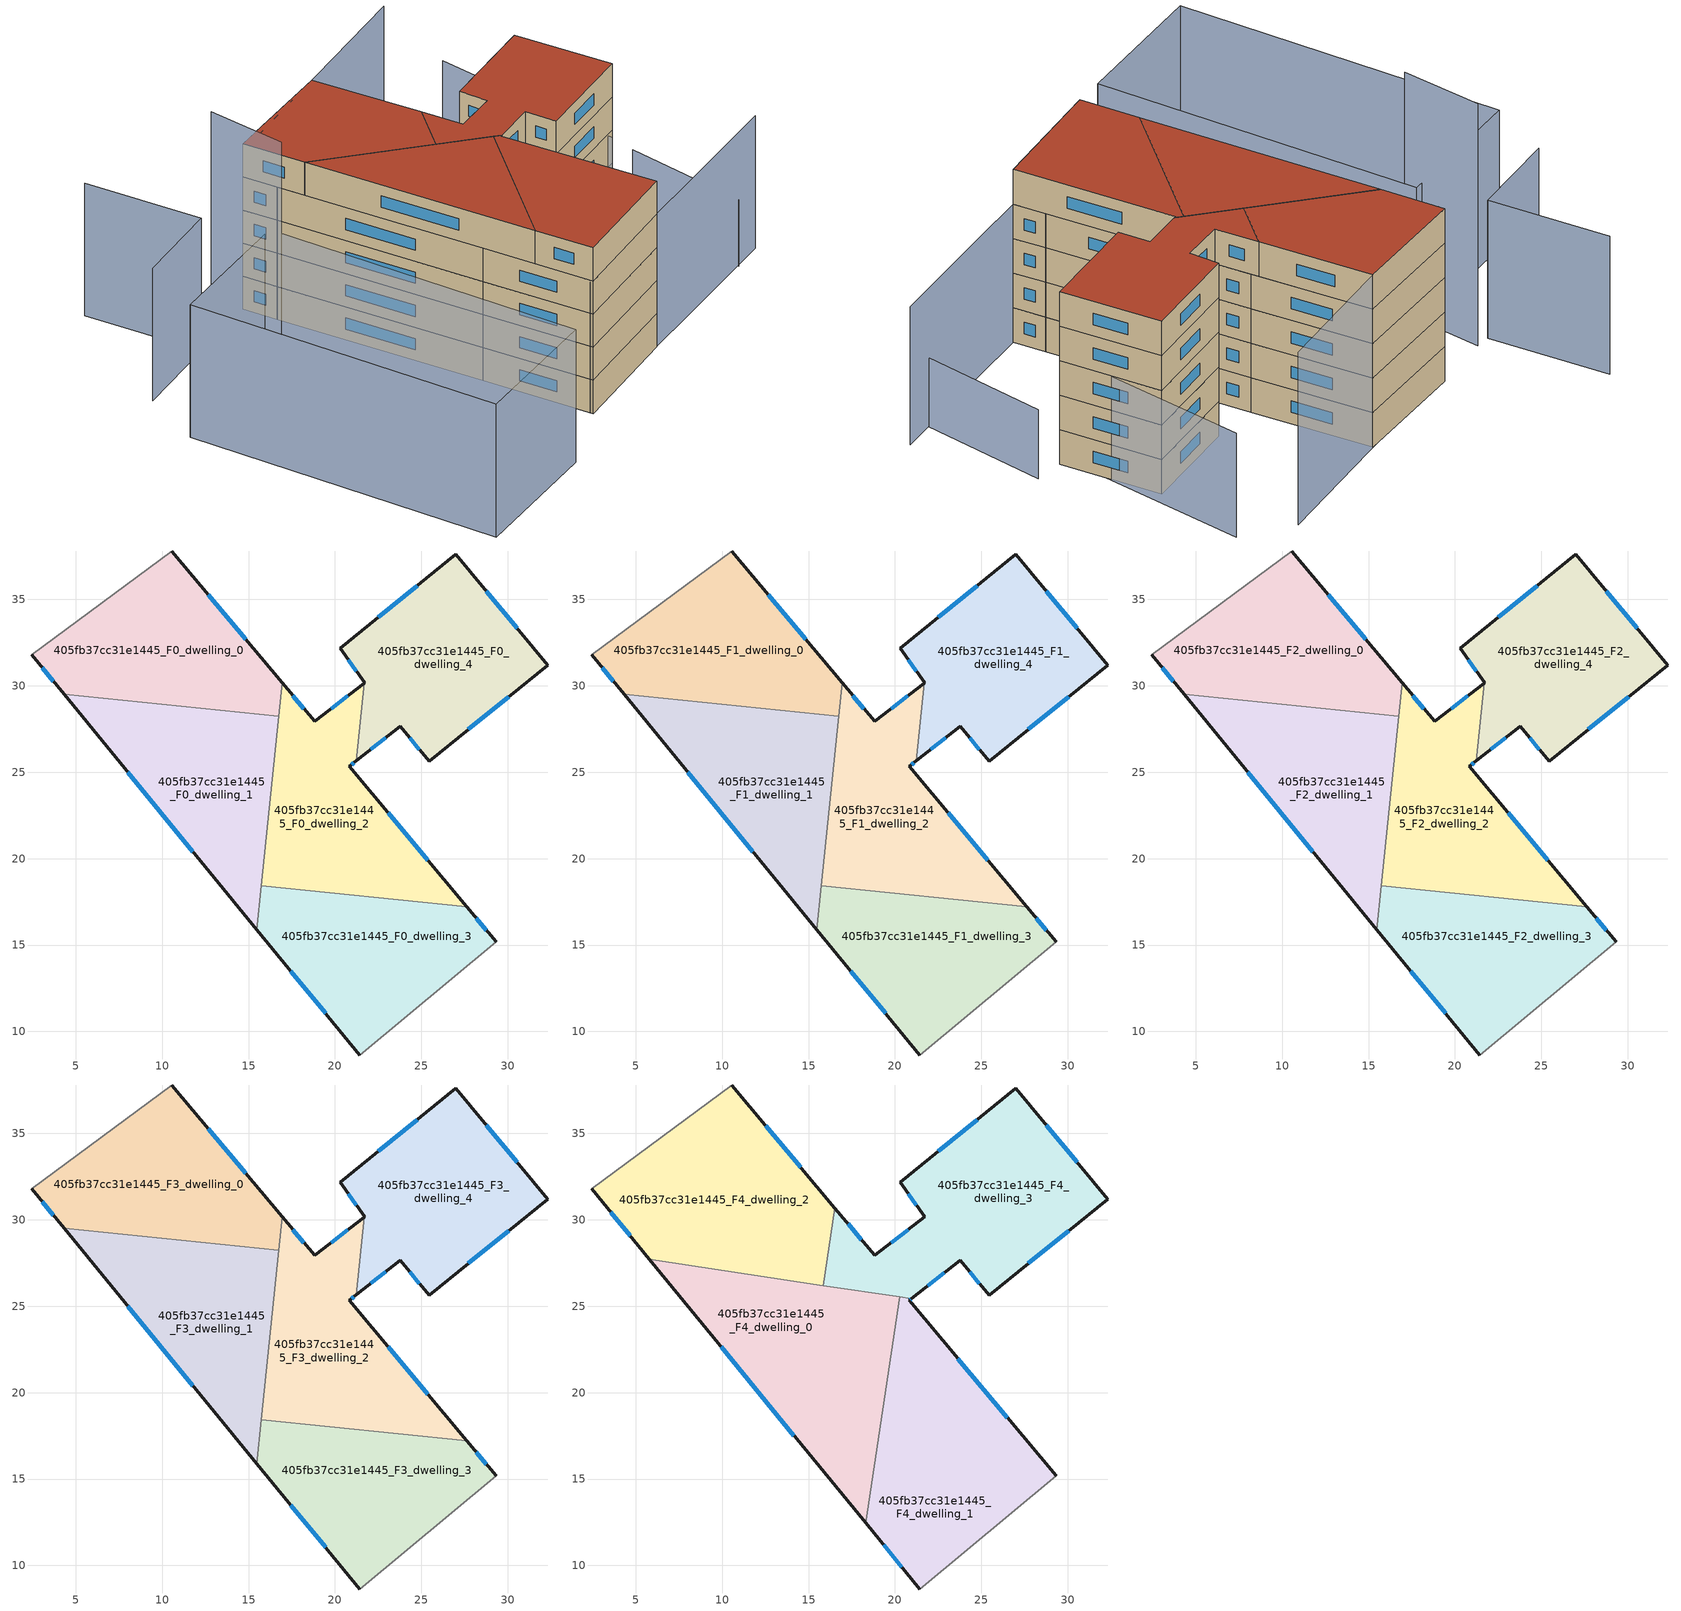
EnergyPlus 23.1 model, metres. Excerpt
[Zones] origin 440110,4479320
405fb37cc31e1445_F0_dwelling_0
 floor ground (EU_floor_Construction): 10.56,37.8 16.95,30.18 16.75,28.23 4.32,29.51 2.45,31.8 z0
 wall outside (EU_wall_Construction): 16.95,30.18 10.56,37.8 / 2.45,31.8 4.32,29.51 z0:3
 wall to 405fb37cc31e1445_F0_dwelling_1 (EU_wall_Construction): 4.32,29.51 16.75,28.23 z0:3
 wall adiabatic (EU_wall_Construction): 10.56,37.8 2.45,31.8 z0:3
 wall to 405fb37cc31e1445_F0_dwelling_2 (EU_wall_Construction): 16.75,28.23 16.95,30.18 z0:3
 window (EU_Window_Construction): 14.83,32.71 12.67,35.28 / 3.07,31.04 3.7,30.27 z0.99:2.01
405fb37cc31e1445_F0_dwelling_1
 floor ground (EU_floor_Construction): 16.75,28.23 15.48,15.9 4.32,29.51 z0
 wall outside (EU_wall_Construction): 4.32,29.51 15.48,15.9 z0:3
 wall to 405fb37cc31e1445_F0_dwelling_3 (EU_wall_Construction): 15.48,15.9 15.74,18.43 z0:3
 wall to 405fb37cc31e1445_F0_dwelling_2 (EU_wall_Construction): 15.74,18.43 16.75,28.23 z0:3
 window (EU_Window_Construction): 8.02,25 11.78,20.41 z0.99:2.01
405fb37cc31e1445_F0_dwelling_2
 floor ground (EU_floor_Construction): 21.7,30.15 21.24,25.65 20.83,25.33 27.63,17.22 15.74,18.43 16.95,30.18 18.83,27.94 z0
 wall outside (EU_wall_Construction): 21.7,30.15 18.83,27.94 16.95,30.18 / 27.63,17.22 20.83,25.33 21.24,25.65 z0:3
 wall to 405fb37cc31e1445_F0_dwelling_4 (EU_wall_Construction): 21.24,25.65 21.7,30.15 z0:3
 wall to 405fb37cc31e1445_F0_dwelling_3 (EU_wall_Construction): 15.74,18.43 27.63,17.22 z0:3
 window (EU_Window_Construction): 20.75,29.42 19.78,28.67 / 20.97,25.44 21.1,25.55 / 25.37,19.91 23.09,22.64 / 18.2,28.68 17.57,29.44 z0.99:2.01
405fb37cc31e1445_F0_dwelling_3
 floor ground (EU_floor_Construction): 27.63,17.22 29.33,15.19 21.44,8.63 15.48,15.9 15.74,18.43 z0
 wall outside (EU_wall_Construction): 29.33,15.19 27.63,17.22 / 15.48,15.9 21.44,8.63 z0:3
 wall adiabatic (EU_wall_Construction): 21.44,8.63 29.33,15.19 z0:3
 window (EU_Window_Construction): 28.76,15.86 28.19,16.54 / 17.46,13.49 19.46,11.04 z0.99:2.01
405fb37cc31e1445_F0_dwelling_4
 floor ground (EU_floor_Construction): 26.99,37.61 32.33,31.2 25.45,25.63 23.78,27.66 21.24,25.65 21.7,30.15 21.72,30.17 20.29,32.18 z0
 wall outside (EU_wall_Construction): 21.24,25.65 23.78,27.66 25.45,25.63 32.33,31.2 26.99,37.61 20.29,32.18 21.72,30.17 21.7,30.15 z0:3
 window (EU_Window_Construction): 27.73,27.48 30.05,29.36 / 24.33,26.99 24.9,26.3 / 22.08,26.32 22.94,27 / 20.77,31.51 21.25,30.83 / 24.77,35.81 22.51,33.98 / 30.56,33.33 28.76,35.48 z0.99:2.01
405fb37cc31e1445_F1_dwelling_0
 floor to 405fb37cc31e1445_F0_dwelling_0 (EU_floor_Construction): 10.56,37.8 16.95,30.18 16.75,28.23 4.32,29.51 2.45,31.8 z3
 wall outside (EU_wall_Construction): 16.95,30.18 10.56,37.8 / 2.45,31.8 4.32,29.51 z3:6
 wall to 405fb37cc31e1445_F1_dwelling_1 (EU_wall_Construction): 4.32,29.51 16.75,28.23 z3:6
 wall adiabatic (EU_wall_Construction): 10.56,37.8 2.45,31.8 z3:6
 wall to 405fb37cc31e1445_F1_dwelling_2 (EU_wall_Construction): 16.75,28.23 16.95,30.18 z3:6
 window (EU_Window_Construction): 14.83,32.71 12.67,35.28 / 3.07,31.04 3.7,30.27 z3.99:5.01
405fb37cc31e1445_F1_dwelling_1
 floor to 405fb37cc31e1445_F0_dwelling_1 (EU_floor_Construction): 16.75,28.23 15.48,15.9 4.32,29.51 z3
 wall outside (EU_wall_Construction): 4.32,29.51 15.48,15.9 z3:6
 wall to 405fb37cc31e1445_F1_dwelling_3 (EU_wall_Construction): 15.48,15.9 15.74,18.43 z3:6
 wall to 405fb37cc31e1445_F1_dwelling_2 (EU_wall_Construction): 15.74,18.43 16.75,28.23 z3:6
 window (EU_Window_Construction): 8.02,25 11.78,20.41 z3.99:5.01
405fb37cc31e1445_F1_dwelling_2
 floor to 405fb37cc31e1445_F0_dwelling_2 (EU_floor_Construction): 21.7,30.15 21.24,25.65 20.83,25.33 27.63,17.22 15.74,18.43 16.95,30.18 18.83,27.94 z3
 wall outside (EU_wall_Construction): 21.7,30.15 18.83,27.94 16.95,30.18 / 27.63,17.22 20.83,25.33 21.24,25.65 z3:6
 wall to 405fb37cc31e1445_F1_dwelling_4 (EU_wall_Construction): 21.24,25.65 21.7,30.15 z3:6
 wall to 405fb37cc31e1445_F1_dwelling_3 (EU_wall_Construction): 15.74,18.43 27.63,17.22 z3:6
 window (EU_Window_Construction): 20.75,29.42 19.78,28.67 / 20.97,25.44 21.1,25.55 / 25.37,19.91 23.09,22.64 / 18.2,28.68 17.57,29.44 z3.99:5.01
405fb37cc31e1445_F1_dwelling_3
 floor to 405fb37cc31e1445_F0_dwelling_3 (EU_floor_Construction): 27.63,17.22 29.33,15.19 21.44,8.63 15.48,15.9 15.74,18.43 z3
 wall outside (EU_wall_Construction): 29.33,15.19 27.63,17.22 / 15.48,15.9 21.44,8.63 z3:6
 wall adiabatic (EU_wall_Construction): 21.44,8.63 29.33,15.19 z3:6
 window (EU_Window_Construction): 28.76,15.86 28.19,16.54 / 17.46,13.49 19.46,11.04 z3.99:5.01
405fb37cc31e1445_F1_dwelling_4
 floor to 405fb37cc31e1445_F0_dwelling_4 (EU_floor_Construction): 26.99,37.61 32.33,31.2 25.45,25.63 23.78,27.66 21.24,25.65 21.7,30.15 21.72,30.17 20.29,32.18 z3
 wall outside (EU_wall_Construction): 21.24,25.65 23.78,27.66 25.45,25.63 32.33,31.2 26.99,37.61 20.29,32.18 21.72,30.17 21.7,30.15 z3:6
 window (EU_Window_Construction): 27.73,27.48 30.05,29.36 / 24.33,26.99 24.9,26.3 / 22.08,26.32 22.94,27 / 20.77,31.51 21.25,30.83 / 24.77,35.81 22.51,33.98 / 30.56,33.33 28.76,35.48 z3.99:5.01
405fb37cc31e1445_F2_dwelling_0
 floor to 405fb37cc31e1445_F1_dwelling_0 (EU_floor_Construction): 10.56,37.8 16.95,30.18 16.75,28.23 4.32,29.51 2.45,31.8 z6
 wall outside (EU_wall_Construction): 16.95,30.18 10.56,37.8 / 2.45,31.8 4.32,29.51 z6:9
 wall to 405fb37cc31e1445_F2_dwelling_1 (EU_wall_Construction): 4.32,29.51 16.75,28.23 z6:9
 wall adiabatic (EU_wall_Construction): 10.56,37.8 2.45,31.8 z6:9
 wall to 405fb37cc31e1445_F2_dwelling_2 (EU_wall_Construction): 16.75,28.23 16.95,30.18 z6:9
 window (EU_Window_Construction): 14.83,32.71 12.67,35.28 / 3.07,31.04 3.7,30.27 z6.99:8.01
405fb37cc31e1445_F2_dwelling_1
 floor to 405fb37cc31e1445_F1_dwelling_1 (EU_floor_Construction): 16.75,28.23 15.48,15.9 4.32,29.51 z6
 wall outside (EU_wall_Construction): 4.32,29.51 15.48,15.9 z6:9
 wall to 405fb37cc31e1445_F2_dwelling_3 (EU_wall_Construction): 15.48,15.9 15.74,18.43 z6:9
 wall to 405fb37cc31e1445_F2_dwelling_2 (EU_wall_Construction): 15.74,18.43 16.75,28.23 z6:9
 window (EU_Window_Construction): 8.02,25 11.78,20.41 z6.99:8.01
405fb37cc31e1445_F2_dwelling_2
 floor to 405fb37cc31e1445_F1_dwelling_2 (EU_floor_Construction): 21.7,30.15 21.24,25.65 20.83,25.33 27.63,17.22 15.74,18.43 16.95,30.18 18.83,27.94 z6
 wall outside (EU_wall_Construction): 21.7,30.15 18.83,27.94 16.95,30.18 / 27.63,17.22 20.83,25.33 21.24,25.65 z6:9
 wall to 405fb37cc31e1445_F2_dwelling_4 (EU_wall_Construction): 21.24,25.65 21.7,30.15 z6:9
 wall to 405fb37cc31e1445_F2_dwelling_3 (EU_wall_Construction): 15.74,18.43 27.63,17.22 z6:9
 window (EU_Window_Construction): 20.75,29.42 19.78,28.67 / 20.97,25.44 21.1,25.55 / 25.37,19.91 23.09,22.64 / 18.2,28.68 17.57,29.44 z6.99:8.01
405fb37cc31e1445_F2_dwelling_3
 floor to 405fb37cc31e1445_F1_dwelling_3 (EU_floor_Construction): 27.63,17.22 29.33,15.19 21.44,8.63 15.48,15.9 15.74,18.43 z6
 wall outside (EU_wall_Construction): 29.33,15.19 27.63,17.22 / 15.48,15.9 21.44,8.63 z6:9
 wall adiabatic (EU_wall_Construction): 21.44,8.63 29.33,15.19 z6:9
 window (EU_Window_Construction): 28.76,15.86 28.19,16.54 / 17.46,13.49 19.46,11.04 z6.99:8.01
405fb37cc31e1445_F2_dwelling_4
 floor to 405fb37cc31e1445_F1_dwelling_4 (EU_floor_Construction): 26.99,37.61 32.33,31.2 25.45,25.63 23.78,27.66 21.24,25.65 21.7,30.15 21.72,30.17 20.29,32.18 z6
 wall outside (EU_wall_Construction): 21.24,25.65 23.78,27.66 25.45,25.63 32.33,31.2 26.99,37.61 20.29,32.18 21.72,30.17 21.7,30.15 z6:9
 window (EU_Window_Construction): 27.73,27.48 30.05,29.36 / 24.33,26.99 24.9,26.3 / 22.08,26.32 22.94,27 / 20.77,31.51 21.25,30.83 / 24.77,35.81 22.51,33.98 / 30.56,33.33 28.76,35.48 z6.99:8.01
405fb37cc31e1445_F3_dwelling_0
 floor to 405fb37cc31e1445_F2_dwelling_0 (EU_floor_Construction): 10.56,37.8 16.95,30.18 16.75,28.23 4.32,29.51 2.45,31.8 z9
 wall outside (EU_wall_Construction): 16.95,30.18 10.56,37.8 / 2.45,31.8 4.32,29.51 z9:12
 wall to 405fb37cc31e1445_F3_dwelling_1 (EU_wall_Construction): 4.32,29.51 16.75,28.23 z9:12
 wall adiabatic (EU_wall_Construction): 10.56,37.8 2.45,31.8 z9:12
 wall to 405fb37cc31e1445_F3_dwelling_2 (EU_wall_Construction): 16.75,28.23 16.95,30.18 z9:12
 window (EU_Window_Construction): 14.83,32.71 12.67,35.28 / 3.07,31.04 3.7,30.27 z9.99:11.01
405fb37cc31e1445_F3_dwelling_1
 floor to 405fb37cc31e1445_F2_dwelling_1 (EU_floor_Construction): 16.75,28.23 15.48,15.9 4.32,29.51 z9
 wall outside (EU_wall_Construction): 4.32,29.51 15.48,15.9 z9:12
 wall to 405fb37cc31e1445_F3_dwelling_3 (EU_wall_Construction): 15.48,15.9 15.74,18.43 z9:12
 wall to 405fb37cc31e1445_F3_dwelling_2 (EU_wall_Construction): 15.74,18.43 16.75,28.23 z9:12
 window (EU_Window_Construction): 8.02,25 11.78,20.41 z9.99:11.01
405fb37cc31e1445_F3_dwelling_2
 floor to 405fb37cc31e1445_F2_dwelling_2 (EU_floor_Construction): 21.7,30.15 21.24,25.65 20.83,25.33 27.63,17.22 15.74,18.43 16.95,30.18 18.83,27.94 z9
 wall outside (EU_wall_Construction): 21.7,30.15 18.83,27.94 16.95,30.18 / 27.63,17.22 20.83,25.33 21.24,25.65 z9:12
 wall to 405fb37cc31e1445_F3_dwelling_4 (EU_wall_Construction): 21.24,25.65 21.7,30.15 z9:12
 wall to 405fb37cc31e1445_F3_dwelling_3 (EU_wall_Construction): 15.74,18.43 27.63,17.22 z9:12
 window (EU_Window_Construction): 20.75,29.42 19.78,28.67 / 20.97,25.44 21.1,25.55 / 25.37,19.91 23.09,22.64 / 18.2,28.68 17.57,29.44 z9.99:11.01
405fb37cc31e1445_F3_dwelling_3
 floor to 405fb37cc31e1445_F2_dwelling_3 (EU_floor_Construction): 27.63,17.22 29.33,15.19 21.44,8.63 15.48,15.9 15.74,18.43 z9
 wall outside (EU_wall_Construction): 29.33,15.19 27.63,17.22 / 15.48,15.9 21.44,8.63 z9:12
 wall adiabatic (EU_wall_Construction): 21.44,8.63 29.33,15.19 z9:12
 window (EU_Window_Construction): 28.76,15.86 28.19,16.54 / 17.46,13.49 19.46,11.04 z9.99:11.01
405fb37cc31e1445_F3_dwelling_4
 floor to 405fb37cc31e1445_F2_dwelling_4 (EU_floor_Construction): 26.99,37.61 32.33,31.2 25.45,25.63 23.78,27.66 21.24,25.65 21.7,30.15 21.72,30.17 20.29,32.18 z9
 wall outside (EU_wall_Construction): 21.24,25.65 23.78,27.66 25.45,25.63 32.33,31.2 26.99,37.61 20.29,32.18 21.72,30.17 21.7,30.15 z9:12
 window (EU_Window_Construction): 27.73,27.48 30.05,29.36 / 24.33,26.99 24.9,26.3 / 22.08,26.32 22.94,27 / 20.77,31.51 21.25,30.83 / 24.77,35.81 22.51,33.98 / 30.56,33.33 28.76,35.48 z9.99:11.01
405fb37cc31e1445_F4_dwelling_0
 floor to 405fb37cc31e1445_F3_dwelling_1 (EU_floor_Construction): 16.53,26.1 15.48,15.9 5.8,27.71 z12
 floor to 405fb37cc31e1445_F3_dwelling_3 (EU_floor_Construction): 19.15,18.09 18.3,12.46 15.48,15.9 15.74,18.43 z12
 floor to 405fb37cc31e1445_F3_dwelling_2 (EU_floor_Construction): 20.27,25.54 19.15,18.09 15.74,18.43 16.53,26.1 z12
 wall outside (EU_wall_Construction): 5.79,27.71 18.3,12.46 z12:15
 wall to 405fb37cc31e1445_F4_dwelling_1 (EU_wall_Construction): 18.3,12.46 20.27,25.54 z12:15
 wall to 405fb37cc31e1445_F4_dwelling_2 (EU_wall_Construction): 15.86,26.2 5.79,27.71 z12:15
 wall to 405fb37cc31e1445_F4_dwelling_3 (EU_wall_Construction): 20.27,25.54 15.86,26.2 z12:15
 window (EU_Window_Construction): 9.94,22.66 14.16,17.51 z12.99:14.01
 roof outside (EU_roof_Construction): 18.3,12.46 20.27,25.54 5.79,27.71 z15
405fb37cc31e1445_F4_dwelling_1
 floor to 405fb37cc31e1445_F3_dwelling_3 (EU_floor_Construction): 27.63,17.22 29.33,15.19 21.44,8.63 18.3,12.46 19.15,18.09 z12
 floor to 405fb37cc31e1445_F3_dwelling_2 (EU_floor_Construction): 20.96,25.43 20.83,25.33 27.63,17.22 19.15,18.09 20.27,25.54 z12
 wall outside (EU_wall_Construction): 29.33,15.19 20.83,25.33 20.96,25.43 / 18.3,12.46 21.44,8.63 z12:15
 wall adiabatic (EU_wall_Construction): 21.44,8.63 29.33,15.19 z12:15
 wall to 405fb37cc31e1445_F4_dwelling_3 (EU_wall_Construction): 20.96,25.43 20.27,25.54 z12:15
 window (EU_Window_Construction): 20.88,25.37 20.92,25.4 / 26.51,18.55 23.65,21.97 / 19.34,11.19 20.4,9.9 z12.99:14.01
 roof outside (EU_roof_Construction): 29.33,15.19 20.83,25.33 20.96,25.43 20.27,25.54 18.3,12.46 21.44,8.63 z15
405fb37cc31e1445_F4_dwelling_2
 floor to 405fb37cc31e1445_F3_dwelling_0 (EU_floor_Construction): 10.56,37.8 16.53,30.68 16.17,28.29 4.32,29.51 2.45,31.8 z12
 floor to 405fb37cc31e1445_F3_dwelling_1 (EU_floor_Construction): 16.17,28.29 15.86,26.2 5.8,27.71 4.32,29.51 z12
 wall outside (EU_wall_Construction): 16.53,30.68 10.56,37.8 / 2.45,31.8 5.79,27.71 z12:15
 wall to 405fb37cc31e1445_F4_dwelling_3 (EU_wall_Construction): 15.86,26.2 16.53,30.68 z12:15
 wall adiabatic (EU_wall_Construction): 10.56,37.8 2.45,31.8 z12:15
 window (EU_Window_Construction): 14.55,33.04 12.54,35.44 / 3.56,30.44 4.68,29.07 z12.99:14.01
 roof outside (EU_roof_Construction): 15.86,26.2 16.53,30.68 10.56,37.8 2.45,31.8 5.79,27.71 z15
405fb37cc31e1445_F4_dwelling_3
 floor to 405fb37cc31e1445_F3_dwelling_2 (EU_floor_Construction): 21.7,30.15 21.24,25.65 20.96,25.43 16.53,26.1 16.95,30.18 18.83,27.94 z12
 floor to 405fb37cc31e1445_F3_dwelling_4 (EU_floor_Construction): 26.99,37.61 32.33,31.2 25.45,25.63 23.78,27.66 21.24,25.65 21.7,30.15 21.72,30.17 20.29,32.18 z12
 floor to 405fb37cc31e1445_F3_dwelling_0 (EU_floor_Construction): 16.53,30.68 16.95,30.18 16.75,28.23 16.17,28.29 z12
 floor to 405fb37cc31e1445_F3_dwelling_1 (EU_floor_Construction): 16.75,28.23 16.53,26.1 15.86,26.2 16.17,28.29 z12
 wall outside (EU_wall_Construction): 20.96,25.43 23.78,27.66 25.45,25.63 32.33,31.2 26.99,37.61 20.29,32.18 21.72,30.17 18.83,27.94 16.53,30.68 z12:15
 window (EU_Window_Construction): 30.56,33.33 28.76,35.48 / 27.73,27.48 30.05,29.36 / 24.33,26.99 24.9,26.3 / 21.89,26.17 22.84,26.92 / 18.07,28.85 17.29,29.77 / 20.76,29.43 19.79,28.68 / 20.77,31.51 21.25,30.83 / 24.77,35.81 22.51,33.98 z12.99:14.01
 roof outside (EU_roof_Construction): 32.33,31.2 26.99,37.61 20.29,32.18 21.72,30.17 18.83,27.94 16.53,30.68 15.86,26.2 20.96,25.43 23.78,27.66 25.45,25.63 z15
shading: 21.3,8.81 41.31,24.72 / -8.9,35.54 -2.59,27.81 / -2.59,27.81 -8.56,22.93 / 8.3,-4.09 -7.83,17.26 / -7.83,17.26 1.58,24.37 / 1.58,24.37 17.71,3.02 / 17.71,3.02 8.3,-4.09 z0:12; -1.53,28.41 1.77,22.58 z0:21; 39.24,22.97 34.46,32.35 z0:6; 19.4,45.06 2.76,31.41 z0:15; 31.92,30.27 24.14,44.83 z0:9
[Building]
EU S2 Campaign: North Axis=0; Terrain=City; Solar Distribution=FullExterior
[Site:Location]
Madrid: Latitude=40.5; Longitude=-3.5; Time Zone=1; Elevation=609
[SizingPeriod:WeatherFileDays]
AnnualSizingPeriod: Begin Month=1; Begin Day of Month=1; End Month=12; End Day of Month=31; Day of Week for Start Day=Monday; Use Weather File Daylight Saving Period=No; Use Weather File Rain and Snow Indicators=No
[MATERIAL]
EU_InternalMass_Material: Roughness=MediumRough; Thickness=0.1; Conductivity=1; Density=1800; Specific Heat=900; Thermal Absorptance=0.9; Solar Absorptance=0.7; Visible Absorptance=0.7
[MATERIAL:NOMASS] Roughness=MediumRough; Thermal Absorptance=0.9; Solar Absorptance=0.7; Visible Absorptance=0.7
Name | Thermal Resistance
EU_wall_NoMass | 0.609216
EU_roof_NoMass | 0.513268
EU_floor_NoMass | 0.568163
[WINDOWMATERIAL:SIMPLEGLAZINGSYSTEM]
EU_Window_SimpleGlazing: UFactor=5.50606; Solar Heat Gain Coefficient=0.85; Visible Transmittance=0.85
[CONSTRUCTION]
EU_wall_Construction: EU_wall_NoMass
EU_roof_Construction: EU_roof_NoMass
EU_floor_Construction: EU_floor_NoMass
EU_InternalMass_Construction: EU_InternalMass_Material
EU_Window_Construction: EU_Window_SimpleGlazing
[ZONE] Type=1; Multiplier=1; Ceiling Height=autocalculate; Floor Area=autocalculate; Part of Total Floor Area=Yes
Name | Volume
405fb37cc31e1445_F0_dwelling_0; 405fb37cc31e1445_F1_dwelling_0; 405fb37cc31e1445_F2_dwelling_0; 405fb37cc31e1445_F3_dwelling_0 | 232.281
405fb37cc31e1445_F4_dwelling_0 | 290.398
405fb37cc31e1445_F0_dwelling_1; 405fb37cc31e1445_F1_dwelling_1; 405fb37cc31e1445_F2_dwelling_1; 405fb37cc31e1445_F3_dwelling_1 | 232.309
405fb37cc31e1445_F4_dwelling_1 | 290.356
405fb37cc31e1445_F0_dwelling_2; 405fb37cc31e1445_F1_dwelling_2; 405fb37cc31e1445_F2_dwelling_2; 405fb37cc31e1445_F3_dwelling_2 | 230.501
405fb37cc31e1445_F4_dwelling_2 | 290.354
405fb37cc31e1445_F0_dwelling_3; 405fb37cc31e1445_F1_dwelling_3; 405fb37cc31e1445_F2_dwelling_3; 405fb37cc31e1445_F3_dwelling_3 | 230.529
405fb37cc31e1445_F4_dwelling_3 | 290.346
405fb37cc31e1445_F0_dwelling_4; 405fb37cc31e1445_F1_dwelling_4; 405fb37cc31e1445_F2_dwelling_4; 405fb37cc31e1445_F3_dwelling_4 | 235.827
[INTERNALMASS] Construction=EU_InternalMass_Construction
Name | Zone or ZoneList | Surface Area
405fb37cc31e1445_F0_dwelling_0_EU_InternalMass | 405fb37cc31e1445_F0_dwelling_0 | 77.4241
405fb37cc31e1445_F0_dwelling_1_EU_InternalMass | 405fb37cc31e1445_F0_dwelling_1 | 77.4306
405fb37cc31e1445_F0_dwelling_2_EU_InternalMass | 405fb37cc31e1445_F0_dwelling_2 | 76.8334
405fb37cc31e1445_F0_dwelling_3_EU_InternalMass | 405fb37cc31e1445_F0_dwelling_3 | 76.8409
405fb37cc31e1445_F0_dwelling_4_EU_InternalMass | 405fb37cc31e1445_F0_dwelling_4 | 78.609
405fb37cc31e1445_F1_dwelling_0_EU_InternalMass | 405fb37cc31e1445_F1_dwelling_0 | 77.4241
405fb37cc31e1445_F1_dwelling_1_EU_InternalMass | 405fb37cc31e1445_F1_dwelling_1 | 77.4306
405fb37cc31e1445_F1_dwelling_2_EU_InternalMass | 405fb37cc31e1445_F1_dwelling_2 | 76.8334
405fb37cc31e1445_F1_dwelling_3_EU_InternalMass | 405fb37cc31e1445_F1_dwelling_3 | 76.8409
405fb37cc31e1445_F1_dwelling_4_EU_InternalMass | 405fb37cc31e1445_F1_dwelling_4 | 78.609
405fb37cc31e1445_F2_dwelling_0_EU_InternalMass | 405fb37cc31e1445_F2_dwelling_0 | 77.4241
405fb37cc31e1445_F2_dwelling_1_EU_InternalMass | 405fb37cc31e1445_F2_dwelling_1 | 77.4306
405fb37cc31e1445_F2_dwelling_2_EU_InternalMass | 405fb37cc31e1445_F2_dwelling_2 | 76.8334
405fb37cc31e1445_F2_dwelling_3_EU_InternalMass | 405fb37cc31e1445_F2_dwelling_3 | 76.8409
405fb37cc31e1445_F2_dwelling_4_EU_InternalMass | 405fb37cc31e1445_F2_dwelling_4 | 78.609
405fb37cc31e1445_F3_dwelling_0_EU_InternalMass | 405fb37cc31e1445_F3_dwelling_0 | 77.4241
405fb37cc31e1445_F3_dwelling_1_EU_InternalMass | 405fb37cc31e1445_F3_dwelling_1 | 77.4306
405fb37cc31e1445_F3_dwelling_2_EU_InternalMass | 405fb37cc31e1445_F3_dwelling_2 | 76.8334
405fb37cc31e1445_F3_dwelling_3_EU_InternalMass | 405fb37cc31e1445_F3_dwelling_3 | 76.8409
405fb37cc31e1445_F3_dwelling_4_EU_InternalMass | 405fb37cc31e1445_F3_dwelling_4 | 78.609
405fb37cc31e1445_F4_dwelling_0_EU_InternalMass | 405fb37cc31e1445_F4_dwelling_0 | 96.7994
405fb37cc31e1445_F4_dwelling_1_EU_InternalMass | 405fb37cc31e1445_F4_dwelling_1 | 96.7853
405fb37cc31e1445_F4_dwelling_2_EU_InternalMass | 405fb37cc31e1445_F4_dwelling_2 | 96.7845
405fb37cc31e1445_F4_dwelling_3_EU_InternalMass | 405fb37cc31e1445_F4_dwelling_3 | 96.7823
[OTHEREQUIPMENT] Fuel Type=Electricity; Design Level Calculation Method=Watts/Area; Power per Zone Floor Area=1; Fraction Latent=0; Fraction Radiant=0; Fraction Lost=0; Carbon Dioxide Generation Rate=0; EndUse Subcategory=EU_Step8_InternalGains
Name | Zone or ZoneList or Space or SpaceList | Schedule
EU_Step8_InternalGain_405fb37cc31e1445_F0_dwelling_0_f000 | 405fb37cc31e1445_F0_dwelling_0 | EU_Step8_GainSchedule_405fb37cc31e1445_F0_dwelling_0_f000
EU_Step8_InternalGain_405fb37cc31e1445_F0_dwelling_1_f000 | 405fb37cc31e1445_F0_dwelling_1 | EU_Step8_GainSchedule_405fb37cc31e1445_F0_dwelling_1_f000
EU_Step8_InternalGain_405fb37cc31e1445_F0_dwelling_2_f000 | 405fb37cc31e1445_F0_dwelling_2 | EU_Step8_GainSchedule_405fb37cc31e1445_F0_dwelling_2_f000
EU_Step8_InternalGain_405fb37cc31e1445_F0_dwelling_3_f000 | 405fb37cc31e1445_F0_dwelling_3 | EU_Step8_GainSchedule_405fb37cc31e1445_F0_dwelling_3_f000
EU_Step8_InternalGain_405fb37cc31e1445_F0_dwelling_4_f000 | 405fb37cc31e1445_F0_dwelling_4 | EU_Step8_GainSchedule_405fb37cc31e1445_F0_dwelling_4_f000
EU_Step8_InternalGain_405fb37cc31e1445_F1_dwelling_0_f000 | 405fb37cc31e1445_F1_dwelling_0 | EU_Step8_GainSchedule_405fb37cc31e1445_F1_dwelling_0_f000
EU_Step8_InternalGain_405fb37cc31e1445_F1_dwelling_1_f000 | 405fb37cc31e1445_F1_dwelling_1 | EU_Step8_GainSchedule_405fb37cc31e1445_F1_dwelling_1_f000
EU_Step8_InternalGain_405fb37cc31e1445_F1_dwelling_2_f000 | 405fb37cc31e1445_F1_dwelling_2 | EU_Step8_GainSchedule_405fb37cc31e1445_F1_dwelling_2_f000
EU_Step8_InternalGain_405fb37cc31e1445_F1_dwelling_3_f000 | 405fb37cc31e1445_F1_dwelling_3 | EU_Step8_GainSchedule_405fb37cc31e1445_F1_dwelling_3_f000
EU_Step8_InternalGain_405fb37cc31e1445_F1_dwelling_4_f000 | 405fb37cc31e1445_F1_dwelling_4 | EU_Step8_GainSchedule_405fb37cc31e1445_F1_dwelling_4_f000
EU_Step8_InternalGain_405fb37cc31e1445_F2_dwelling_0_f000 | 405fb37cc31e1445_F2_dwelling_0 | EU_Step8_GainSchedule_405fb37cc31e1445_F2_dwelling_0_f000
EU_Step8_InternalGain_405fb37cc31e1445_F2_dwelling_1_f000 | 405fb37cc31e1445_F2_dwelling_1 | EU_Step8_GainSchedule_405fb37cc31e1445_F2_dwelling_1_f000
EU_Step8_InternalGain_405fb37cc31e1445_F2_dwelling_2_f000 | 405fb37cc31e1445_F2_dwelling_2 | EU_Step8_GainSchedule_405fb37cc31e1445_F2_dwelling_2_f000
EU_Step8_InternalGain_405fb37cc31e1445_F2_dwelling_3_f000 | 405fb37cc31e1445_F2_dwelling_3 | EU_Step8_GainSchedule_405fb37cc31e1445_F2_dwelling_3_f000
EU_Step8_InternalGain_405fb37cc31e1445_F2_dwelling_4_f000 | 405fb37cc31e1445_F2_dwelling_4 | EU_Step8_GainSchedule_405fb37cc31e1445_F2_dwelling_4_f000
EU_Step8_InternalGain_405fb37cc31e1445_F3_dwelling_0_f000 | 405fb37cc31e1445_F3_dwelling_0 | EU_Step8_GainSchedule_405fb37cc31e1445_F3_dwelling_0_f000
EU_Step8_InternalGain_405fb37cc31e1445_F3_dwelling_1_f000 | 405fb37cc31e1445_F3_dwelling_1 | EU_Step8_GainSchedule_405fb37cc31e1445_F3_dwelling_1_f000
EU_Step8_InternalGain_405fb37cc31e1445_F3_dwelling_2_f000 | 405fb37cc31e1445_F3_dwelling_2 | EU_Step8_GainSchedule_405fb37cc31e1445_F3_dwelling_2_f000
EU_Step8_InternalGain_405fb37cc31e1445_F3_dwelling_3_f000 | 405fb37cc31e1445_F3_dwelling_3 | EU_Step8_GainSchedule_405fb37cc31e1445_F3_dwelling_3_f000
EU_Step8_InternalGain_405fb37cc31e1445_F3_dwelling_4_f000 | 405fb37cc31e1445_F3_dwelling_4 | EU_Step8_GainSchedule_405fb37cc31e1445_F3_dwelling_4_f000
EU_Step8_InternalGain_405fb37cc31e1445_F4_dwelling_0_f000 | 405fb37cc31e1445_F4_dwelling_0 | EU_Step8_GainSchedule_405fb37cc31e1445_F4_dwelling_0_f000
EU_Step8_InternalGain_405fb37cc31e1445_F4_dwelling_1_f000 | 405fb37cc31e1445_F4_dwelling_1 | EU_Step8_GainSchedule_405fb37cc31e1445_F4_dwelling_1_f000
EU_Step8_InternalGain_405fb37cc31e1445_F4_dwelling_2_f000 | 405fb37cc31e1445_F4_dwelling_2 | EU_Step8_GainSchedule_405fb37cc31e1445_F4_dwelling_2_f000
EU_Step8_InternalGain_405fb37cc31e1445_F4_dwelling_3_f000 | 405fb37cc31e1445_F4_dwelling_3 | EU_Step8_GainSchedule_405fb37cc31e1445_F4_dwelling_3_f000
[ZONEVENTILATION:DESIGNFLOWRATE] Schedule=EU_AlwaysOn; Design Flow Rate Calculation Method=AirChanges/Hour; Air Changes per Hour=0.752966; Ventilation Type=Natural; Fan Pressure Rise=0; Fan Total Efficiency=1; Constant Term Coefficient=1; Temperature Term Coefficient=0; Velocity Term Coefficient=0; Velocity Squared Term Coefficient=0; Minimum Indoor Temperature=-100; Maximum Indoor Temperature=100; Delta Temperature=-100; Minimum Outdoor Temperature=-100; Maximum Outdoor Temperature=100; Maximum Wind Speed=40
Name | Zone or ZoneList or Space or SpaceList
EU_ConstantAir_405fb37cc31e1445_F0_dwelling_0 | 405fb37cc31e1445_F0_dwelling_0
EU_ConstantAir_405fb37cc31e1445_F0_dwelling_1 | 405fb37cc31e1445_F0_dwelling_1
EU_ConstantAir_405fb37cc31e1445_F0_dwelling_2 | 405fb37cc31e1445_F0_dwelling_2
EU_ConstantAir_405fb37cc31e1445_F0_dwelling_3 | 405fb37cc31e1445_F0_dwelling_3
EU_ConstantAir_405fb37cc31e1445_F0_dwelling_4 | 405fb37cc31e1445_F0_dwelling_4
EU_ConstantAir_405fb37cc31e1445_F1_dwelling_0 | 405fb37cc31e1445_F1_dwelling_0
EU_ConstantAir_405fb37cc31e1445_F1_dwelling_1 | 405fb37cc31e1445_F1_dwelling_1
EU_ConstantAir_405fb37cc31e1445_F1_dwelling_2 | 405fb37cc31e1445_F1_dwelling_2
EU_ConstantAir_405fb37cc31e1445_F1_dwelling_3 | 405fb37cc31e1445_F1_dwelling_3
EU_ConstantAir_405fb37cc31e1445_F1_dwelling_4 | 405fb37cc31e1445_F1_dwelling_4
EU_ConstantAir_405fb37cc31e1445_F2_dwelling_0 | 405fb37cc31e1445_F2_dwelling_0
EU_ConstantAir_405fb37cc31e1445_F2_dwelling_1 | 405fb37cc31e1445_F2_dwelling_1
EU_ConstantAir_405fb37cc31e1445_F2_dwelling_2 | 405fb37cc31e1445_F2_dwelling_2
EU_ConstantAir_405fb37cc31e1445_F2_dwelling_3 | 405fb37cc31e1445_F2_dwelling_3
EU_ConstantAir_405fb37cc31e1445_F2_dwelling_4 | 405fb37cc31e1445_F2_dwelling_4
EU_ConstantAir_405fb37cc31e1445_F3_dwelling_0 | 405fb37cc31e1445_F3_dwelling_0
EU_ConstantAir_405fb37cc31e1445_F3_dwelling_1 | 405fb37cc31e1445_F3_dwelling_1
EU_ConstantAir_405fb37cc31e1445_F3_dwelling_2 | 405fb37cc31e1445_F3_dwelling_2
EU_ConstantAir_405fb37cc31e1445_F3_dwelling_3 | 405fb37cc31e1445_F3_dwelling_3
EU_ConstantAir_405fb37cc31e1445_F3_dwelling_4 | 405fb37cc31e1445_F3_dwelling_4
EU_ConstantAir_405fb37cc31e1445_F4_dwelling_0 | 405fb37cc31e1445_F4_dwelling_0
EU_ConstantAir_405fb37cc31e1445_F4_dwelling_1 | 405fb37cc31e1445_F4_dwelling_1
EU_ConstantAir_405fb37cc31e1445_F4_dwelling_2 | 405fb37cc31e1445_F4_dwelling_2
EU_ConstantAir_405fb37cc31e1445_F4_dwelling_3 | 405fb37cc31e1445_F4_dwelling_3
[HVACTEMPLATE:THERMOSTAT] Constant Heating Setpoint=20; Constant Cooling Setpoint=50
EU_HeatOnly_405fb37cc31e1445_F0_dwelling_0; EU_HeatOnly_405fb37cc31e1445_F0_dwelling_1; EU_HeatOnly_405fb37cc31e1445_F0_dwelling_2; EU_HeatOnly_405fb37cc31e1445_F0_dwelling_3; EU_HeatOnly_405fb37cc31e1445_F0_dwelling_4; EU_HeatOnly_405fb37cc31e1445_F1_dwelling_0; EU_HeatOnly_405fb37cc31e1445_F1_dwelling_1; EU_HeatOnly_405fb37cc31e1445_F1_dwelling_2; EU_HeatOnly_405fb37cc31e1445_F1_dwelling_3; EU_HeatOnly_405fb37cc31e1445_F1_dwelling_4; EU_HeatOnly_405fb37cc31e1445_F2_dwelling_0; EU_HeatOnly_405fb37cc31e1445_F2_dwelling_1; EU_HeatOnly_405fb37cc31e1445_F2_dwelling_2; EU_HeatOnly_405fb37cc31e1445_F2_dwelling_3; EU_HeatOnly_405fb37cc31e1445_F2_dwelling_4; EU_HeatOnly_405fb37cc31e1445_F3_dwelling_0; EU_HeatOnly_405fb37cc31e1445_F3_dwelling_1; EU_HeatOnly_405fb37cc31e1445_F3_dwelling_2; EU_HeatOnly_405fb37cc31e1445_F3_dwelling_3; EU_HeatOnly_405fb37cc31e1445_F3_dwelling_4; EU_HeatOnly_405fb37cc31e1445_F4_dwelling_0; EU_HeatOnly_405fb37cc31e1445_F4_dwelling_1; EU_HeatOnly_405fb37cc31e1445_F4_dwelling_2; EU_HeatOnly_405fb37cc31e1445_F4_dwelling_3
[HVACTEMPLATE:ZONE:IDEALLOADSAIRSYSTEM] System Availability Schedule=EU_AlwaysOn; Maximum Heating Supply Air Temperature=50; Minimum Cooling Supply Air Temperature=13; Maximum Heating Supply Air Humidity Ratio=0.0156; Minimum Cooling Supply Air Humidity Ratio=0.0077; Heating Limit=NoLimit; Cooling Limit=NoLimit; Heating Availability Schedule=EU_AlwaysOn; Cooling Availability Schedule=EU_CoolingOff; Dehumidification Control Type=ConstantSensibleHeatRatio; Cooling Sensible Heat Ratio=0.7; Dehumidification Setpoint=60; Humidification Control Type=None; Humidification Setpoint=30; Outdoor Air Method=None; Outdoor Air Flow Rate per Person=0.00944; Outdoor Air Flow Rate per Zone Floor Area=0; Outdoor Air Flow Rate per Zone=0; Demand Controlled Ventilation Type=None; Outdoor Air Economizer Type=NoEconomizer; Heat Recovery Type=None; Sensible Heat Recovery Effectiveness=0.7; Latent Heat Recovery Effectiveness=0.65
Name | Template Thermostat
405fb37cc31e1445_F0_dwelling_0 | EU_HeatOnly_405fb37cc31e1445_F0_dwelling_0
405fb37cc31e1445_F0_dwelling_1 | EU_HeatOnly_405fb37cc31e1445_F0_dwelling_1
405fb37cc31e1445_F0_dwelling_2 | EU_HeatOnly_405fb37cc31e1445_F0_dwelling_2
405fb37cc31e1445_F0_dwelling_3 | EU_HeatOnly_405fb37cc31e1445_F0_dwelling_3
405fb37cc31e1445_F0_dwelling_4 | EU_HeatOnly_405fb37cc31e1445_F0_dwelling_4
405fb37cc31e1445_F1_dwelling_0 | EU_HeatOnly_405fb37cc31e1445_F1_dwelling_0
405fb37cc31e1445_F1_dwelling_1 | EU_HeatOnly_405fb37cc31e1445_F1_dwelling_1
405fb37cc31e1445_F1_dwelling_2 | EU_HeatOnly_405fb37cc31e1445_F1_dwelling_2
405fb37cc31e1445_F1_dwelling_3 | EU_HeatOnly_405fb37cc31e1445_F1_dwelling_3
405fb37cc31e1445_F1_dwelling_4 | EU_HeatOnly_405fb37cc31e1445_F1_dwelling_4
405fb37cc31e1445_F2_dwelling_0 | EU_HeatOnly_405fb37cc31e1445_F2_dwelling_0
405fb37cc31e1445_F2_dwelling_1 | EU_HeatOnly_405fb37cc31e1445_F2_dwelling_1
405fb37cc31e1445_F2_dwelling_2 | EU_HeatOnly_405fb37cc31e1445_F2_dwelling_2
405fb37cc31e1445_F2_dwelling_3 | EU_HeatOnly_405fb37cc31e1445_F2_dwelling_3
405fb37cc31e1445_F2_dwelling_4 | EU_HeatOnly_405fb37cc31e1445_F2_dwelling_4
405fb37cc31e1445_F3_dwelling_0 | EU_HeatOnly_405fb37cc31e1445_F3_dwelling_0
405fb37cc31e1445_F3_dwelling_1 | EU_HeatOnly_405fb37cc31e1445_F3_dwelling_1
405fb37cc31e1445_F3_dwelling_2 | EU_HeatOnly_405fb37cc31e1445_F3_dwelling_2
405fb37cc31e1445_F3_dwelling_3 | EU_HeatOnly_405fb37cc31e1445_F3_dwelling_3
405fb37cc31e1445_F3_dwelling_4 | EU_HeatOnly_405fb37cc31e1445_F3_dwelling_4
405fb37cc31e1445_F4_dwelling_0 | EU_HeatOnly_405fb37cc31e1445_F4_dwelling_0
405fb37cc31e1445_F4_dwelling_1 | EU_HeatOnly_405fb37cc31e1445_F4_dwelling_1
405fb37cc31e1445_F4_dwelling_2 | EU_HeatOnly_405fb37cc31e1445_F4_dwelling_2
405fb37cc31e1445_F4_dwelling_3 | EU_HeatOnly_405fb37cc31e1445_F4_dwelling_3
[SIZING:ZONE] Zone Cooling Design Supply Air Temperature Input Method=SupplyAirTemperature; Zone Cooling Design Supply Air Temperature=13; Zone Heating Design Supply Air Temperature Input Method=SupplyAirTemperature; Zone Heating Design Supply Air Temperature=50; Zone Cooling Design Supply Air Humidity Ratio=0.008; Zone Heating Design Supply Air Humidity Ratio=0.008; Cooling Design Air Flow Method=DesignDay; Cooling Design Air Flow Rate=0; Cooling Minimum Air Flow per Zone Floor Area=0.000762; Cooling Minimum Air Flow=0; Cooling Minimum Air Flow Fraction=0.2; Heating Design Air Flow Method=DesignDay; Heating Design Air Flow Rate=0; Heating Maximum Air Flow per Zone Floor Area=0.002032; Heating Maximum Air Flow=0.141576; Heating Maximum Air Flow Fraction=0.3; Account for Dedicated Outdoor Air System=No; Dedicated Outdoor Air System Control Strategy=NeutralSupplyAir; Dedicated Outdoor Air Low Setpoint Temperature for Design=autosize; Dedicated Outdoor Air High Setpoint Temperature for Design=autosize; Zone Load Sizing Method=Sensible Load Only No Latent Load; Zone Latent Cooling Design Supply Air Humidity Ratio Input Method=HumidityRatioDifference; Zone Cooling Design Supply Air Humidity Ratio Difference=0.005; Zone Latent Heating Design Supply Air Humidity Ratio Input Method=HumidityRatioDifference; Zone Humidification Design Supply Air Humidity Ratio Difference=0.005
405fb37cc31e1445_F0_dwelling_0; 405fb37cc31e1445_F0_dwelling_1; 405fb37cc31e1445_F0_dwelling_2; 405fb37cc31e1445_F0_dwelling_3; 405fb37cc31e1445_F0_dwelling_4; 405fb37cc31e1445_F1_dwelling_0; 405fb37cc31e1445_F1_dwelling_1; 405fb37cc31e1445_F1_dwelling_2; 405fb37cc31e1445_F1_dwelling_3; 405fb37cc31e1445_F1_dwelling_4; 405fb37cc31e1445_F2_dwelling_0; 405fb37cc31e1445_F2_dwelling_1; 405fb37cc31e1445_F2_dwelling_2; 405fb37cc31e1445_F2_dwelling_3; 405fb37cc31e1445_F2_dwelling_4; 405fb37cc31e1445_F3_dwelling_0; 405fb37cc31e1445_F3_dwelling_1; 405fb37cc31e1445_F3_dwelling_2; 405fb37cc31e1445_F3_dwelling_3; 405fb37cc31e1445_F3_dwelling_4; 405fb37cc31e1445_F4_dwelling_0; 405fb37cc31e1445_F4_dwelling_1; 405fb37cc31e1445_F4_dwelling_2; 405fb37cc31e1445_F4_dwelling_3
[SCHEDULE:CONSTANT]
Name | Hourly Value
EU_AlwaysOn | 1
EU_CoolingOff | 0
[SCHEDULE:FILE] Column Number=1; Rows to Skip at Top=0; Number of Hours of Data=8760; Column Separator=Comma; Interpolate to Timestep=No; Minutes per Item=60; Adjust Schedule for Daylight Savings=Yes
Name | File
EU_Step8_GainSchedule_405fb37cc31e1445_F0_dwelling_0_f000 | ../../schedules/405fb37cc31e1445/405fb37cc31e1445_F0_dwelling_0_f000_gain.csv
EU_Step8_GainSchedule_405fb37cc31e1445_F0_dwelling_1_f000 | ../../schedules/405fb37cc31e1445/405fb37cc31e1445_F0_dwelling_1_f000_gain.csv
EU_Step8_GainSchedule_405fb37cc31e1445_F0_dwelling_2_f000 | ../../schedules/405fb37cc31e1445/405fb37cc31e1445_F0_dwelling_2_f000_gain.csv
EU_Step8_GainSchedule_405fb37cc31e1445_F0_dwelling_3_f000 | ../../schedules/405fb37cc31e1445/405fb37cc31e1445_F0_dwelling_3_f000_gain.csv
EU_Step8_GainSchedule_405fb37cc31e1445_F0_dwelling_4_f000 | ../../schedules/405fb37cc31e1445/405fb37cc31e1445_F0_dwelling_4_f000_gain.csv
EU_Step8_GainSchedule_405fb37cc31e1445_F1_dwelling_0_f000 | ../../schedules/405fb37cc31e1445/405fb37cc31e1445_F1_dwelling_0_f000_gain.csv
EU_Step8_GainSchedule_405fb37cc31e1445_F1_dwelling_1_f000 | ../../schedules/405fb37cc31e1445/405fb37cc31e1445_F1_dwelling_1_f000_gain.csv
EU_Step8_GainSchedule_405fb37cc31e1445_F1_dwelling_2_f000 | ../../schedules/405fb37cc31e1445/405fb37cc31e1445_F1_dwelling_2_f000_gain.csv
EU_Step8_GainSchedule_405fb37cc31e1445_F1_dwelling_3_f000 | ../../schedules/405fb37cc31e1445/405fb37cc31e1445_F1_dwelling_3_f000_gain.csv
EU_Step8_GainSchedule_405fb37cc31e1445_F1_dwelling_4_f000 | ../../schedules/405fb37cc31e1445/405fb37cc31e1445_F1_dwelling_4_f000_gain.csv
EU_Step8_GainSchedule_405fb37cc31e1445_F2_dwelling_0_f000 | ../../schedules/405fb37cc31e1445/405fb37cc31e1445_F2_dwelling_0_f000_gain.csv
EU_Step8_GainSchedule_405fb37cc31e1445_F2_dwelling_1_f000 | ../../schedules/405fb37cc31e1445/405fb37cc31e1445_F2_dwelling_1_f000_gain.csv
EU_Step8_GainSchedule_405fb37cc31e1445_F2_dwelling_2_f000 | ../../schedules/405fb37cc31e1445/405fb37cc31e1445_F2_dwelling_2_f000_gain.csv
EU_Step8_GainSchedule_405fb37cc31e1445_F2_dwelling_3_f000 | ../../schedules/405fb37cc31e1445/405fb37cc31e1445_F2_dwelling_3_f000_gain.csv
EU_Step8_GainSchedule_405fb37cc31e1445_F2_dwelling_4_f000 | ../../schedules/405fb37cc31e1445/405fb37cc31e1445_F2_dwelling_4_f000_gain.csv
EU_Step8_GainSchedule_405fb37cc31e1445_F3_dwelling_0_f000 | ../../schedules/405fb37cc31e1445/405fb37cc31e1445_F3_dwelling_0_f000_gain.csv
EU_Step8_GainSchedule_405fb37cc31e1445_F3_dwelling_1_f000 | ../../schedules/405fb37cc31e1445/405fb37cc31e1445_F3_dwelling_1_f000_gain.csv
EU_Step8_GainSchedule_405fb37cc31e1445_F3_dwelling_2_f000 | ../../schedules/405fb37cc31e1445/405fb37cc31e1445_F3_dwelling_2_f000_gain.csv
EU_Step8_GainSchedule_405fb37cc31e1445_F3_dwelling_3_f000 | ../../schedules/405fb37cc31e1445/405fb37cc31e1445_F3_dwelling_3_f000_gain.csv
EU_Step8_GainSchedule_405fb37cc31e1445_F3_dwelling_4_f000 | ../../schedules/405fb37cc31e1445/405fb37cc31e1445_F3_dwelling_4_f000_gain.csv
EU_Step8_GainSchedule_405fb37cc31e1445_F4_dwelling_0_f000 | ../../schedules/405fb37cc31e1445/405fb37cc31e1445_F4_dwelling_0_f000_gain.csv
EU_Step8_GainSchedule_405fb37cc31e1445_F4_dwelling_1_f000 | ../../schedules/405fb37cc31e1445/405fb37cc31e1445_F4_dwelling_1_f000_gain.csv
EU_Step8_GainSchedule_405fb37cc31e1445_F4_dwelling_2_f000 | ../../schedules/405fb37cc31e1445/405fb37cc31e1445_F4_dwelling_2_f000_gain.csv
EU_Step8_GainSchedule_405fb37cc31e1445_F4_dwelling_3_f000 | ../../schedules/405fb37cc31e1445/405fb37cc31e1445_F4_dwelling_3_f000_gain.csv
